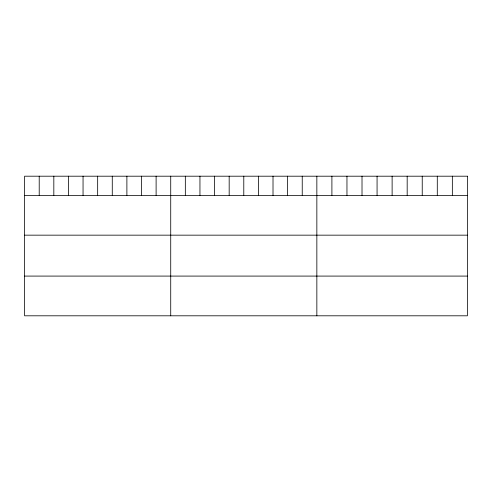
<?xml version="1.0" encoding="UTF-8"?>
<svg xmlns="http://www.w3.org/2000/svg" width="492" height="492" viewBox="0 0 492 492"><rect width="100%" height="100%" fill="white"/><g stroke="black" fill="none" stroke-linecap="round" stroke-linejoin="round"><path stroke-width="0.74" d="M24.6 195.435L467.4 195.435M24.6 235.158L467.4 235.158M24.6 276.086L467.4 276.086M452.345 176.197L452.345 195.435M437.29 176.197L437.29 195.435M422.234 176.197L422.234 195.435M407.179 176.197L407.179 195.435M392.124 176.197L392.124 195.435M377.069 176.197L377.069 195.435M362.014 176.197L362.014 195.435M346.958 176.197L346.958 195.435M331.903 176.197L331.903 195.435M316.848 176.197L316.848 315.803M302.236 176.197L302.236 195.435M287.623 176.197L287.623 195.435M273.011 176.197L273.011 195.435M258.398 176.197L258.398 195.435M243.786 176.197L243.786 195.435M229.174 176.197L229.174 195.435M214.561 176.197L214.561 195.435M199.949 176.197L199.949 195.435M185.336 176.197L185.336 195.435M170.724 176.197L170.724 315.803M156.112 176.197L156.112 195.435M141.499 176.197L141.499 195.435M126.887 176.197L126.887 195.435M112.274 176.197L112.274 195.435M97.662 176.197L97.662 195.435M83.05 176.197L83.05 195.435M68.437 176.197L68.437 195.435M53.825 176.197L53.825 195.435M39.212 176.197L39.212 195.435M467.4 176.197L24.6 176.197L24.6 315.803L467.4 315.803L467.4 176.197"/></g></svg>
